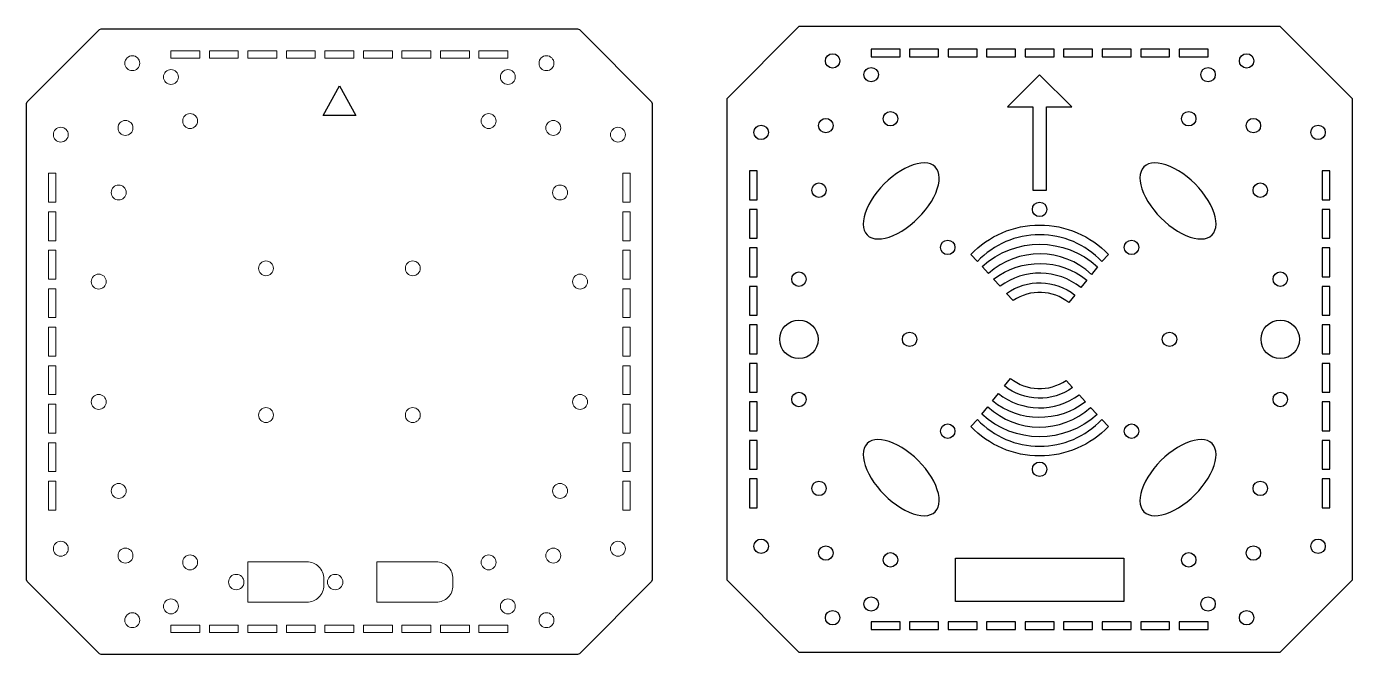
# Model space of a CAD drawing. Header units: millimetres. Extents: x 1904 to 3053, y 1573 to 1970.
# Drawn here: x 2777 to 3052.5, y 1668.9 to 1799.4 of the extents above; entities that cross this region are included whole.
import ezdxf

# ---------------------------------------------------------------- set-up
doc = ezdxf.new("R2010")
doc.units = ezdxf.units.MM

msp = doc.modelspace()

# ---------------------------------------------------------------- linework, layer by layer
at = {"color": 1}
for points in [[(2906.9, 1783.73), (2907.04, 1783.38), (2907.05, 1684.37), (2906.9, 1684.02), (2891.9, 1669.02), (2891.55, 1668.88), (2792.54, 1668.88), (2792.19, 1669.02), (2777.19, 1684.02), (2777.05, 1684.37), (2777.05, 1783.37), (2777.19, 1783.73), (2792.19, 1798.73), (2792.55, 1798.87), (2891.55, 1798.88), (2891.9, 1798.73)], [(2842.05, 1787.03), (2845.45, 1780.9), (2842.05, 1780.9), (2838.65, 1780.9)]]:
    msp.add_lwpolyline(points, close=True, dxfattribs=at)
at = {"color": 1, "linetype": 'Continuous', "lineweight": 25}
for points in [[(2922.52, 1784.37), (2922.52, 1684.37), (2937.52, 1669.37), (3037.52, 1669.37), (3052.52, 1684.37), (3052.52, 1784.37), (3037.52, 1799.37), (2937.52, 1799.37)], [(2958.52, 1794.67), (2952.52, 1794.67), (2952.52, 1793.07), (2958.52, 1793.07)], [(2966.52, 1794.67), (2960.52, 1794.67), (2960.52, 1793.07), (2966.52, 1793.07)], [(2974.52, 1794.67), (2968.52, 1794.67), (2968.52, 1793.07), (2974.52, 1793.07)], [(2982.52, 1794.67), (2976.52, 1794.67), (2976.52, 1793.07), (2982.52, 1793.07)], [(2990.52, 1794.67), (2984.52, 1794.67), (2984.52, 1793.07), (2990.52, 1793.07)], [(2998.52, 1794.67), (2992.52, 1794.67), (2992.52, 1793.07), (2998.52, 1793.07)], [(3006.52, 1794.67), (3000.52, 1794.67), (3000.52, 1793.07), (3006.52, 1793.07)], [(3014.52, 1794.67), (3008.52, 1794.67), (3008.52, 1793.07), (3014.52, 1793.07)], [(3022.52, 1794.67), (3016.52, 1794.67), (3016.52, 1793.07), (3022.52, 1793.07)], [(2994.21, 1782.66), (2987.52, 1789.35), (2980.84, 1782.66), (2986.11, 1782.66), (2986.11, 1765.4), (2988.94, 1765.4), (2988.94, 1782.66)], [(2927.22, 1769.37), (2927.22, 1763.37), (2928.82, 1763.37), (2928.82, 1769.37)], [(2965.85, 1770.2), (2965.41, 1770.55), (2964.88, 1770.81), (2964.28, 1770.97), (2963.61, 1771.03), (2962.88, 1770.99), (2962.1, 1770.86), (2961.27, 1770.62), (2960.42, 1770.3), (2959.54, 1769.88), (2958.66, 1769.38), (2957.77, 1768.8), (2956.9, 1768.14), (2956.05, 1767.43), (2955.24, 1766.66), (2954.47, 1765.85), (2953.75, 1765), (2953.1, 1764.13), (2952.52, 1763.24), (2952.02, 1762.36), (2951.6, 1761.48), (2951.27, 1760.62), (2951.04, 1759.8), (2950.91, 1759.02), (2950.87, 1758.29), (2950.93, 1757.62), (2951.09, 1757.02), (2951.35, 1756.49), (2951.7, 1756.05), (2952.14, 1755.7), (2952.67, 1755.44), (2953.27, 1755.28), (2953.94, 1755.22), (2954.67, 1755.26), (2955.45, 1755.39), (2956.27, 1755.62), (2957.13, 1755.95), (2958.01, 1756.37), (2958.89, 1756.87), (2959.78, 1757.45), (2960.65, 1758.1), (2961.5, 1758.82), (2962.31, 1759.59), (2963.08, 1760.4), (2963.8, 1761.25), (2964.45, 1762.12), (2965.03, 1763.01), (2965.53, 1763.89), (2965.95, 1764.77), (2966.27, 1765.62), (2966.51, 1766.45), (2966.64, 1767.23), (2966.68, 1767.96), (2966.62, 1768.63), (2966.46, 1769.23), (2966.2, 1769.76)], [(3023.35, 1756.05), (3023.7, 1756.49), (3023.96, 1757.02), (3024.12, 1757.62), (3024.18, 1758.29), (3024.14, 1759.02), (3024.01, 1759.8), (3023.77, 1760.62), (3023.45, 1761.48), (3023.03, 1762.36), (3022.53, 1763.24), (3021.95, 1764.13), (3021.3, 1765), (3020.58, 1765.85), (3019.81, 1766.66), (3019, 1767.43), (3018.15, 1768.14), (3017.28, 1768.8), (3016.39, 1769.38), (3015.51, 1769.88), (3014.63, 1770.3), (3013.77, 1770.62), (3012.95, 1770.86), (3012.17, 1770.99), (3011.44, 1771.03), (3010.77, 1770.97), (3010.17, 1770.81), (3009.64, 1770.55), (3009.2, 1770.2), (3008.85, 1769.76), (3008.59, 1769.23), (3008.43, 1768.63), (3008.37, 1767.96), (3008.41, 1767.23), (3008.54, 1766.45), (3008.77, 1765.62), (3009.1, 1764.77), (3009.52, 1763.89), (3010.02, 1763.01), (3010.6, 1762.12), (3011.25, 1761.25), (3011.97, 1760.4), (3012.74, 1759.59), (3013.55, 1758.82), (3014.4, 1758.1), (3015.27, 1757.45), (3016.16, 1756.87), (3017.04, 1756.37), (3017.92, 1755.95), (3018.77, 1755.62), (3019.6, 1755.39), (3020.38, 1755.26), (3021.11, 1755.22), (3021.78, 1755.28), (3022.38, 1755.44), (3022.91, 1755.7)], [(3046.22, 1769.37), (3046.22, 1763.37), (3047.82, 1763.37), (3047.82, 1769.37)], [(2927.22, 1761.37), (2927.22, 1755.37), (2928.82, 1755.37), (2928.82, 1761.37)], [(3046.22, 1761.37), (3046.22, 1755.37), (3047.82, 1755.37), (3047.82, 1761.37)], [(2927.22, 1753.37), (2927.22, 1747.37), (2928.82, 1747.37), (2928.82, 1753.37)], [(3046.22, 1753.37), (3046.22, 1747.37), (3047.82, 1747.37), (3047.82, 1753.37)], [(2927.22, 1745.37), (2927.22, 1739.37), (2928.82, 1739.37), (2928.82, 1745.37)], [(3046.22, 1745.37), (3046.22, 1739.37), (3047.82, 1739.37), (3047.82, 1745.37)], [(2927.22, 1737.37), (2927.22, 1731.37), (2928.82, 1731.37), (2928.82, 1737.37)], [(3046.22, 1737.37), (3046.22, 1731.37), (3047.82, 1731.37), (3047.82, 1737.37)], [(2927.22, 1729.37), (2927.22, 1723.37), (2928.82, 1723.37), (2928.82, 1729.37)], [(3046.22, 1729.37), (3046.22, 1723.37), (3047.82, 1723.37), (3047.82, 1729.37)], [(2927.22, 1721.37), (2927.22, 1715.37), (2928.82, 1715.37), (2928.82, 1721.37)], [(3046.22, 1721.37), (3046.22, 1715.37), (3047.82, 1715.37), (3047.82, 1721.37)], [(2951.7, 1712.7), (2951.35, 1712.26), (2951.09, 1711.73), (2950.93, 1711.13), (2950.87, 1710.46), (2950.91, 1709.73), (2951.04, 1708.95), (2951.27, 1708.12), (2951.6, 1707.27), (2952.02, 1706.39), (2952.52, 1705.51), (2953.1, 1704.62), (2953.75, 1703.75), (2954.47, 1702.9), (2955.24, 1702.09), (2956.05, 1701.32), (2956.9, 1700.6), (2957.77, 1699.95), (2958.66, 1699.37), (2959.54, 1698.87), (2960.42, 1698.45), (2961.27, 1698.12), (2962.1, 1697.89), (2962.88, 1697.76), (2963.61, 1697.72), (2964.28, 1697.78), (2964.88, 1697.94), (2965.41, 1698.2), (2965.85, 1698.55), (2966.2, 1698.99), (2966.46, 1699.52), (2966.62, 1700.12), (2966.68, 1700.79), (2966.64, 1701.52), (2966.51, 1702.3), (2966.27, 1703.12), (2965.95, 1703.98), (2965.53, 1704.86), (2965.03, 1705.74), (2964.45, 1706.63), (2963.8, 1707.5), (2963.08, 1708.35), (2962.31, 1709.16), (2961.5, 1709.93), (2960.65, 1710.64), (2959.78, 1711.3), (2958.89, 1711.88), (2958.01, 1712.38), (2957.13, 1712.8), (2956.27, 1713.12), (2955.45, 1713.36), (2954.67, 1713.49), (2953.94, 1713.53), (2953.27, 1713.47), (2952.67, 1713.31), (2952.14, 1713.05)], [(3009.2, 1698.55), (3009.64, 1698.2), (3010.17, 1697.94), (3010.77, 1697.78), (3011.44, 1697.72), (3012.17, 1697.76), (3012.95, 1697.89), (3013.77, 1698.12), (3014.63, 1698.45), (3015.51, 1698.87), (3016.39, 1699.37), (3017.28, 1699.95), (3018.15, 1700.6), (3019, 1701.32), (3019.81, 1702.09), (3020.58, 1702.9), (3021.3, 1703.75), (3021.95, 1704.62), (3022.53, 1705.51), (3023.03, 1706.39), (3023.45, 1707.27), (3023.77, 1708.12), (3024.01, 1708.95), (3024.14, 1709.73), (3024.18, 1710.46), (3024.12, 1711.13), (3023.96, 1711.73), (3023.7, 1712.26), (3023.35, 1712.7), (3022.91, 1713.05), (3022.38, 1713.31), (3021.78, 1713.47), (3021.11, 1713.53), (3020.38, 1713.49), (3019.6, 1713.36), (3018.77, 1713.12), (3017.92, 1712.8), (3017.04, 1712.38), (3016.16, 1711.88), (3015.27, 1711.3), (3014.4, 1710.64), (3013.55, 1709.93), (3012.74, 1709.16), (3011.97, 1708.35), (3011.25, 1707.5), (3010.6, 1706.63), (3010.02, 1705.74), (3009.52, 1704.86), (3009.1, 1703.98), (3008.77, 1703.12), (3008.54, 1702.3), (3008.41, 1701.52), (3008.37, 1700.79), (3008.43, 1700.12), (3008.59, 1699.52), (3008.85, 1698.99)], [(2927.22, 1713.37), (2927.22, 1707.37), (2928.82, 1707.37), (2928.82, 1713.37)], [(3046.22, 1713.37), (3046.22, 1707.37), (3047.82, 1707.37), (3047.82, 1713.37)], [(2927.22, 1705.37), (2927.22, 1699.37), (2928.82, 1699.37), (2928.82, 1705.37)], [(3046.22, 1705.37), (3046.22, 1699.37), (3047.82, 1699.37), (3047.82, 1705.37)], [(2970.02, 1688.87), (3005.02, 1688.87), (3005.02, 1679.87), (2970.02, 1679.87)], [(2958.52, 1675.67), (2952.52, 1675.67), (2952.52, 1674.07), (2958.52, 1674.07)], [(2966.52, 1675.67), (2960.52, 1675.67), (2960.52, 1674.07), (2966.52, 1674.07)], [(2974.52, 1675.67), (2968.52, 1675.67), (2968.52, 1674.07), (2974.52, 1674.07)], [(2982.52, 1675.67), (2976.52, 1675.67), (2976.52, 1674.07), (2982.52, 1674.07)], [(2990.52, 1675.67), (2984.52, 1675.67), (2984.52, 1674.07), (2990.52, 1674.07)], [(2998.52, 1675.67), (2992.52, 1675.67), (2992.52, 1674.07), (2998.52, 1674.07)], [(3006.52, 1675.67), (3000.52, 1675.67), (3000.52, 1674.07), (3006.52, 1674.07)], [(3014.52, 1675.67), (3008.52, 1675.67), (3008.52, 1674.07), (3014.52, 1674.07)], [(3022.52, 1675.67), (3016.52, 1675.67), (3016.52, 1674.07), (3022.52, 1674.07)]]:
    msp.add_lwpolyline(points, close=True, dxfattribs=at)
at = {"color": 1, "linetype": 'Continuous', "lineweight": 20}
for points in [[(2813.05, 1792.8), (2813.05, 1794.3), (2807.05, 1794.3), (2807.05, 1792.8)], [(2821.05, 1792.8), (2821.05, 1794.3), (2815.05, 1794.3), (2815.05, 1792.8)], [(2829.05, 1792.8), (2829.05, 1794.3), (2823.05, 1794.3), (2823.05, 1792.8)], [(2837.05, 1792.8), (2837.05, 1794.3), (2831.05, 1794.3), (2831.05, 1792.8)], [(2845.05, 1792.8), (2845.05, 1794.3), (2839.05, 1794.3), (2839.05, 1792.8)], [(2853.05, 1792.8), (2853.05, 1794.3), (2847.05, 1794.3), (2847.05, 1792.8)], [(2861.05, 1792.8), (2861.05, 1794.3), (2855.05, 1794.3), (2855.05, 1792.8)], [(2869.05, 1792.8), (2869.05, 1794.3), (2863.05, 1794.3), (2863.05, 1792.8)], [(2877.05, 1792.8), (2877.05, 1794.3), (2871.05, 1794.3), (2871.05, 1792.8)], [(2783.12, 1768.87), (2783.12, 1762.87), (2781.62, 1762.87), (2781.62, 1768.87)], [(2900.97, 1768.87), (2900.97, 1762.87), (2902.47, 1762.87), (2902.47, 1768.87)], [(2783.12, 1760.87), (2783.12, 1754.87), (2781.62, 1754.87), (2781.62, 1760.87)], [(2900.97, 1760.87), (2900.97, 1754.87), (2902.47, 1754.87), (2902.47, 1760.87)], [(2783.12, 1752.87), (2783.12, 1746.87), (2781.62, 1746.87), (2781.62, 1752.87)], [(2900.97, 1752.87), (2900.97, 1746.87), (2902.47, 1746.87), (2902.47, 1752.87)], [(2783.12, 1744.87), (2783.12, 1738.87), (2781.62, 1738.87), (2781.62, 1744.87)], [(2900.97, 1744.87), (2900.97, 1738.87), (2902.47, 1738.87), (2902.47, 1744.87)], [(2783.12, 1736.87), (2783.12, 1730.87), (2781.62, 1730.87), (2781.62, 1736.87)], [(2900.97, 1736.87), (2900.97, 1730.87), (2902.47, 1730.87), (2902.47, 1736.87)], [(2783.12, 1728.87), (2783.12, 1722.87), (2781.62, 1722.87), (2781.62, 1728.87)], [(2900.97, 1728.87), (2900.97, 1722.87), (2902.47, 1722.87), (2902.47, 1728.87)], [(2783.12, 1720.87), (2783.12, 1714.87), (2781.62, 1714.87), (2781.62, 1720.87)], [(2900.97, 1720.87), (2900.97, 1714.87), (2902.47, 1714.87), (2902.47, 1720.87)], [(2783.12, 1712.87), (2783.12, 1706.87), (2781.62, 1706.87), (2781.62, 1712.87)], [(2900.97, 1712.87), (2900.97, 1706.87), (2902.47, 1706.87), (2902.47, 1712.87)], [(2783.12, 1704.87), (2783.12, 1698.87), (2781.62, 1698.87), (2781.62, 1704.87)], [(2900.97, 1704.87), (2900.97, 1698.87), (2902.47, 1698.87), (2902.47, 1704.87)], [(2813.05, 1674.94), (2813.05, 1673.44), (2807.05, 1673.44), (2807.05, 1674.94)], [(2821.05, 1674.94), (2821.05, 1673.44), (2815.05, 1673.44), (2815.05, 1674.94)], [(2829.05, 1674.94), (2829.05, 1673.44), (2823.05, 1673.44), (2823.05, 1674.94)], [(2837.05, 1674.94), (2837.05, 1673.44), (2831.05, 1673.44), (2831.05, 1674.94)], [(2845.05, 1674.94), (2845.05, 1673.44), (2839.05, 1673.44), (2839.05, 1674.94)], [(2853.05, 1674.94), (2853.05, 1673.44), (2847.05, 1673.44), (2847.05, 1674.94)], [(2861.05, 1674.94), (2861.05, 1673.44), (2855.05, 1673.44), (2855.05, 1674.94)], [(2869.05, 1674.94), (2869.05, 1673.44), (2863.05, 1673.44), (2863.05, 1674.94)], [(2877.05, 1674.94), (2877.05, 1673.44), (2871.05, 1673.44), (2871.05, 1674.94)]]:
    msp.add_lwpolyline(points, close=True, dxfattribs=at)
at = {"color": 1, "linetype": 'Continuous', "lineweight": 25}
for points in [[(3001.84, 1751.98), (3000.42, 1750.56, 0.430819), (2974.63, 1750.56), (2973.21, 1751.98, -0.429128)], [(2999.53, 1749.44), (2998.28, 1747.87, 0.390631), (2976.93, 1748.03), (2975.59, 1749.51, -0.388051)], [(2979.32, 1745.4), (2977.97, 1746.89, -0.343882), (2997.34, 1746.69), (2996.09, 1745.13, 0.340401)], [(2994.84, 1743.56), (2993.6, 1742, 0.329171), (2982.03, 1742.42), (2980.67, 1743.91, -0.335739)], [(2980.21, 1724.69), (2981.45, 1726.25, 0.329171), (2993.02, 1725.83), (2994.38, 1724.34, -0.335739)], [(2995.73, 1722.85), (2997.08, 1721.36, -0.343882), (2977.71, 1721.56), (2978.96, 1723.12, 0.340401)], [(2975.52, 1718.81), (2976.77, 1720.37, 0.390631), (2998.12, 1720.22), (2999.46, 1718.74, -0.388051)], [(2973.21, 1716.27), (2974.63, 1717.69, 0.430819), (3000.42, 1717.69), (3001.84, 1716.27, -0.429128)]]:
    msp.add_lwpolyline(points, format="xyb", close=True, dxfattribs=at)
at = {"color": 1, "lineweight": 15}
for points in [[(2835.3, 1688.13), (2823, 1688.13), (2823, 1679.73), (2835.3, 1679.73, 0.414214), (2838.8, 1683.23), (2838.8, 1684.63, 0.414214)], [(2862.15, 1688.13), (2849.85, 1688.13), (2849.85, 1679.73), (2862.15, 1679.73, 0.414214), (2865.65, 1683.23), (2865.65, 1684.63, 0.414214)]]:
    msp.add_lwpolyline(points, format="xyb", close=True, dxfattribs=at)
at = {"color": 1, "linetype": 'Continuous', "lineweight": 25}
for centre, radius in [((2944.52, 1792.23), 1.5), ((2944.52, 1792.23), 1.5), ((3030.53, 1792.23), 1.5), ((2952.52, 1789.37), 1.5), ((3022.52, 1789.37), 1.5), ((2943.11, 1778.79), 1.5), ((2956.54, 1780.21), 1.5), ((3018.51, 1780.21), 1.5), ((3031.94, 1778.79), 1.5), ((2929.67, 1777.38), 1.5), ((2929.67, 1777.38), 1.5), ((3045.38, 1777.38), 1.5), ((2941.69, 1765.36), 1.5), ((3033.36, 1765.36), 1.5), ((2987.52, 1761.37), 1.5), ((2968.43, 1753.47), 1.5), ((3006.62, 1753.47), 1.5), ((2937.52, 1746.87), 1.5), ((3037.52, 1746.87), 1.5), ((2937.52, 1734.37), 4), ((3037.52, 1734.37), 4), ((2960.52, 1734.37), 1.5), ((3014.52, 1734.37), 1.5), ((2937.52, 1721.87), 1.5), ((3037.52, 1721.87), 1.5), ((2968.43, 1715.28), 1.5), ((3006.62, 1715.28), 1.5), ((2987.52, 1707.37), 1.5), ((2941.69, 1703.39), 1.5), ((3033.36, 1703.39), 1.5), ((2929.67, 1691.37), 1.5), ((2943.11, 1689.96), 1.5), ((3031.94, 1689.96), 1.5), ((3045.38, 1691.37), 1.5), ((2956.54, 1688.54), 1.5), ((3018.51, 1688.54), 1.5), ((2952.52, 1679.37), 1.5), ((3022.52, 1679.37), 1.5), ((2944.52, 1676.52), 1.5), ((3030.53, 1676.52), 1.5)]:
    msp.add_circle(centre, radius, dxfattribs=at)
at = {"color": 1, "linetype": 'Continuous', "lineweight": 20}
for centre in [(2799.02, 1791.75), (2885.07, 1791.75), (2807.05, 1788.88), (2877.05, 1788.88), (2797.61, 1778.31), (2811.04, 1779.73), (2873.05, 1779.73), (2886.49, 1778.31), (2784.17, 1776.9), (2899.92, 1776.9), (2796.2, 1764.88), (2887.9, 1764.88), (2826.8, 1749.12), (2857.3, 1749.12), (2792.05, 1746.37), (2892.05, 1746.37), (2792.05, 1721.37), (2892.05, 1721.37), (2826.8, 1718.62), (2857.3, 1718.62), (2796.2, 1702.87), (2887.9, 1702.87), (2784.17, 1690.85), (2899.92, 1690.85), (2797.61, 1689.43), (2811.04, 1688.02), (2873.05, 1688.02), (2886.49, 1689.43), (2807.05, 1678.87), (2877.05, 1678.87), (2799.02, 1676), (2885.07, 1676)]:
    msp.add_circle(centre, 1.55, dxfattribs=at)
at = {"color": 1, "lineweight": 15}
for centre in [(2820.62, 1683.93), (2841.17, 1683.93)]:
    msp.add_circle(centre, 1.6, dxfattribs=at)

doc.saveas('drawing.dxf')
